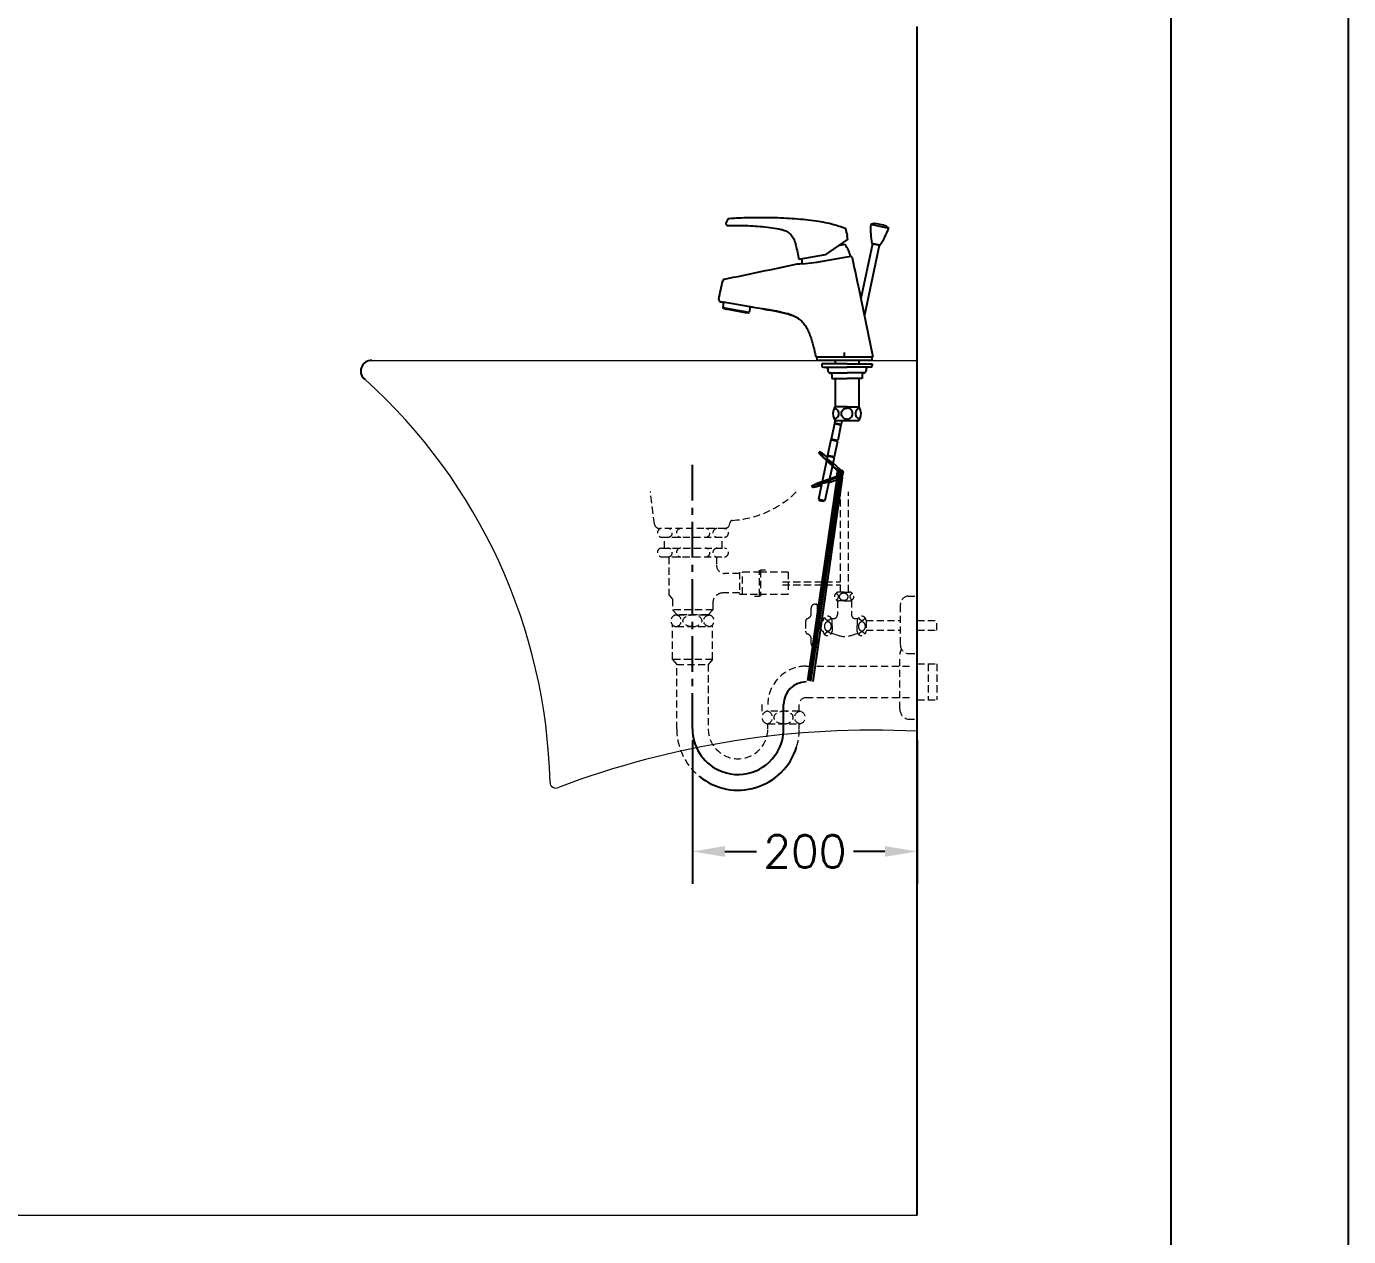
# Model space of a CAD drawing. Extents: x -3185349 to -3182923, y -1645839 to -1642408.
# Drawn here: x -3184099 to -3182923, y -1645016 to -1643940 of the extents above; entities that cross this region are included whole.
import ezdxf

# ---------------------------------------------------------------- set-up
doc = ezdxf.new("R2010")
doc.units = 0
doc.header["$MEASUREMENT"] = 0
doc.linetypes.add('CENTER', pattern=[50.800000000000004, 31.75, -6.35, 6.35, -6.35])
doc.linetypes.add('HIDDEN', pattern=[9.524999999999999, 6.35, -3.175])
doc.layers.get('0').update_dxf_attribs({"linetype": 'CONTINUOUS'})
doc.layers.get('Defpoints').update_dxf_attribs({"linetype": 'CONTINUOUS'})
for name, color, linetype in [('7', 7, 'CONTINUOUS'), ('CENTER', 1, 'CONTINUOUS'), ('Dim', 4, 'CONTINUOUS'), ('YA', 7, 'CONTINUOUS')]:
    doc.layers.add(name, color=color, linetype=linetype)
doc.layers.add('drawing', color=7, linetype='CONTINUOUS', lineweight=15)
doc.layers.add('HID', color=252, linetype='HIDDEN', lineweight=15)
doc.styles.get("Standard").update_dxf_attribs({"font": 'txt.shx', "bigfont": 'ghs.shx'})
doc.dimstyles.new('Standard$0', dxfattribs={"dimtxt": 0.18, "dimasz": 0.18, "dimexe": 0.18, "dimexo": 0.0625, "dimgap": 0.09, "dimtad": 0, "dimtih": 1, "dimtoh": 1, "dimdec": 4, "dimzin": 0, "dimdsep": 46, "dimtxsty": 'Standard', "dimcen": 0.09, "dimadec": 0, "dimazin": 0, "dimtfac": 1, "dimtdec": 4, "dimtofl": 0, "dimtmove": 0, "dimatfit": 3, "dimfxl": 0, "dimtolj": 1, "dimtzin": 0, "dimarcsym": 0})

# ---------------------------------------------------------------- blocks, each defined once
blk = doc.blocks.new('A$C60B437B5')
at = {"layer": '7'}
for p, q in [((138.1947446917147, 407.3474321895485), (135.1929712534511, 406.4519679381299)), ((151.3324066655587, 403.0214250396391), (135.1929712535348, 406.4519679380526)), ((138.1947446917147, 407.3474321895485), (138.2250637797388, 407.3409876684029)), ((148.9240492118261, 405.0668481116252), (148.9543682998519, 405.0604035904864)), ((148.9543682998519, 405.0604035904864), (151.3324066655587, 403.0214250396391)), ((114.819183740794, 393.5916876055437), (94.75419410727045, 379.5420306099975)), ((112.1234684023038, 388.5957193137704), (106.1900394053082, 387.5494956935124)), ((113.97189946461, 398.7712857172476), (114.3192014029482, 396.8016385484286)), ((136.8977032588755, 389.2209961491806), (126.5503814686253, 340.5406745023599)), ((143.4461286588266, 388.1419005304354), (136.3453968548693, 389.6512076681181)), ((136.7325311308814, 389.2561045689165), (137.8758508596256, 389.0130844584285)), ((141.7884412625135, 388.1814376952223), (137.8758508596256, 389.0130844584285)), ((94.75419410727045, 379.5420306099975), (71.25922035301483, 375.3992328261181)), ((112.3815316150358, 377.4715300901964), (117.7198776157838, 378.4128245224922)), ((142.7665888632218, 387.9735260042701), (129.5610085194567, 325.8461551059002)), ((141.7884412625135, 388.1814376952223), (142.9317609912578, 387.9384175847365)), ((4.372391971830439, 337.3419255420179), (3.505376381304814, 332.4248357862659)), ((4.389928312204574, 331.6826085873679), (3.505376381304814, 332.4248357862659)), ((27.14076245360229, 328.257279522267), (3.505376381304814, 332.4248357862659)), ((28.01037604009434, 333.1891032452261), (4.372391971830439, 337.3419255420179)), ((4.389928312204574, 331.6826085873679), (6.113954727003147, 331.3786162149693)), ((24.33228531069108, 328.1662329895805), (6.113341880001826, 331.3787242764299)), ((23.9036325740035, 328.0387307100675), (6.472535345703363, 331.1123034547693)), ((28.01037604009434, 333.1891032452261), (27.14076245360229, 328.257279522267)), ((28.50277991658731, 333.1022791563912), (28.01037604009434, 333.1891032452261)), ((126.5503814686253, 340.5406745023599), (137.1605137547849, 288.7538566581923)), ((24.3317321101058, 328.1663305337695), (26.05569887850652, 327.8623486786653)), ((26.05569887850652, 327.8623486786653), (27.14076245360229, 328.257279522267)), ((86.3866829595845, 288.7538566581923), (86.28534305028734, 289.222814193892)), ((86.38655913418552, 288.7538566581923), (115.5427535278268, 288.7538566581923)), ((87.38668295958814, 288.7538566581923), (87.38668295958814, 285.7538566581927)), ((87.38668295958814, 285.7538566581927), (114.9050838428157, 285.7538566581927)), ((91.66051377238728, 282.4680788963899), (91.66051377238728, 280.9680788963913)), ((114.1605137723873, 282.4680788963899), (91.66051377238728, 282.4680788963899)), ((103.6605137723855, 285.7538566581927), (103.6605137723855, 282.4680788963899)), ((114.1605137723873, 282.4680788963899), (136.6605137723873, 282.4680788963899)), ((114.9050838428157, 285.7538566581927), (136.1605137547867, 285.7538566581927)), ((115.5427535278268, 288.7538566581923), (137.1605137547849, 288.7538566581923)), ((124.6605137723855, 285.7538566581927), (124.6605137723855, 282.4680788963899)), ((136.1605137547867, 288.7538566581923), (136.1605137547867, 285.7538566581927)), ((136.6605137723873, 282.4680788963899), (136.6605137723873, 280.9680788963913)), ((93.1605137723891, 279.4680788963904), (95.6605137723891, 279.4680788963904)), ((95.6605137723891, 279.4680788963904), (114.1605137723873, 279.4680788963904)), ((97.16051377238546, 277.9680788963917), (97.16051377238546, 276.4680788963908)), ((99.16051377238728, 274.4680788963904), (114.1605137723873, 274.4680788963904)), ((100.6605137723891, 272.9680788963917), (100.6605137723891, 269.4680788963904)), ((132.6605137723855, 279.4680788963904), (114.1605137723873, 279.4680788963904)), ((129.1605137723873, 274.4680788963904), (114.1605137723873, 274.4680788963904)), ((127.6605137723855, 272.9680788963917), (127.6605137723855, 269.4680788963904)), ((131.1605137723855, 277.9680788963917), (131.1605137723855, 276.4680788963908)), ((135.1605137723855, 279.4680788963904), (132.6605137723855, 279.4680788963904)), ((100.6605137723891, 269.4680788963904), (114.1605137723873, 269.4680788963904)), ((103.6605137723855, 269.4680788963904), (103.6605137723855, 244.2538566581918)), ((127.6605137723855, 269.4680788963904), (114.1605137723873, 269.4680788963904)), ((124.6605137723855, 269.4680788963904), (124.6605137723855, 244.2538566581918)), ((114.1605137723873, 244.2538566581918), (103.6605137723855, 244.2538566581918)), ((114.1605137723873, 244.2538566581918), (124.6605137723855, 244.2538566581918)), ((102.883350641092, 229.1960486691817), (99.97258696964127, 215.501982258874)), ((108.7522362454438, 227.9485785242734), (102.883350641092, 229.1960486691817)), ((103.5617802414599, 232.387808994303), (103.0288888246487, 229.880751989703)), ((108.897774428995, 228.6332818447925), (103.0288888246487, 229.880751989703)), ((103.3724244414243, 229.0920928237726), (103.5179626249756, 229.7767961442939)), ((103.6605137723855, 232.2538566581914), (124.6605137723855, 232.2538566581914)), ((108.7522362454438, 227.9485785242734), (105.8414725739894, 214.2545121139635)), ((108.2631624451114, 228.0525343696825), (108.4087006286627, 228.7372376902015)), ((109.667351362601, 232.2538566581914), (108.897774428995, 228.6332818447925)), ((99.82704878598815, 214.8172789383505), (96.916285114532, 201.1232125281406)), ((105.6959343904382, 213.5698087934445), (99.82704878598815, 214.8172789383505)), ((105.8414725739894, 214.2545121139635), (99.97258696964127, 215.501982258874)), ((100.3161225864169, 214.7133230929437), (100.4616607699718, 215.3980264134627)), ((105.6959343904382, 213.5698087934445), (102.785170718982, 199.8757423832346)), ((105.2068605901077, 213.6737646388535), (105.3523987736589, 214.3584679593725)), ((96.77074693099894, 200.4385092076182), (88.66219098910369, 162.2907527789605)), ((89.58247811792535, 204.0706705312271), (89.25948871053333, 203.6966375859008)), ((92.33932434255803, 200.5284931121371), (92.01633493517147, 200.1544601668086)), ((92.01633493517147, 200.1544601668086), (105.6578016909152, 187.3364290933584)), ((105.2582457960416, 188.3893925600607), (92.33932434255803, 200.5284931121371)), ((102.6396325354181, 199.191039062719), (96.77074693099894, 200.4385092076182)), ((102.785170718982, 199.8757423832346), (96.916285114532, 201.1232125281406)), ((97.25982073141131, 200.3345533622148), (97.40535891496256, 201.0192566827338)), ((102.1505587350002, 199.2949949081224), (102.2960969186497, 199.9796982286437)), ((102.6396325354181, 199.191039062719), (94.53107659352281, 161.0432826340591)), ((96.50866731005954, 199.2055215309204), (95.90797697549351, 199.7699525787464)), ((108.209963588708, 188.2105470179356), (101.6215374035237, 194.4012780499718)), ((105.5810911453373, 188.7693311056039), (105.193503856488, 188.3204915711547)), ((105.193503856488, 188.3204915711547), (105.8023584666698, 187.7483890654564)), ((105.5810911453373, 188.7693311056039), (109.5066090414985, 187.9349365188039)), ((106.1899457556101, 188.1972285998625), (105.5810911453373, 188.7693311056039)), ((105.4316735581251, 182.5679154462607), (79.10722356688711, 0.9046298137564008)), ((105.9907799687207, 182.4490737100125), (79.66924053427829, 0.7918495102351244)), ((80.91063734702584, 0.5427376195686975), (108.0567375117171, 186.0993032576714)), ((81.95266783860279, 0.333632695807637), (108.8400104392549, 184.6859056204441)), ((109.7818690297499, 181.1278663073283), (83.58542889809723, 0.005985491981618907)), ((109.9162978648346, 181.6146791233489), (83.61526353024783, -1.442693019271246e-06)), ((104.4982053661461, 181.8809573091532), (86.8225424461998, 175.7195876409485)), ((86.96547504759292, 175.2465199154351), (104.6411379675392, 181.4078895836399)), ((97.93736151212943, 177.0685932228268), (104.7689263792345, 179.449935113618)), ((105.1615883491577, 181.2972644399331), (104.6411379675392, 181.4078895836399)), ((105.4572119878067, 186.4936928245418), (104.6577292750244, 182.7324223820181)), ((104.6578576133434, 182.7323951028932), (106.2881676881007, 182.3858619989248)), ((106.0015599121398, 186.3779881013413), (105.2020771993994, 182.6167176589108)), ((106.2559836433393, 186.3239086678861), (105.4573403261275, 186.4936655454123)), ((106.2303424030797, 188.1581773347573), (106.0704478175667, 187.4059324536636)), ((106.1899457556101, 188.1972285998625), (110.115463651684, 187.3628340131056)), ((106.2881676881007, 182.3858619989248), (107.1198144513692, 186.2984524018559)), ((110.4769633135693, 185.584868382686), (107.0827740138484, 186.3063255899367)), ((110.115463651684, 187.3628340131056), (109.5066090414985, 187.9349365188039)), ((110.4505569087287, 185.5904812373699), (109.7901246223882, 182.4833916179425)), ((109.7980008720479, 182.2927630973134), (110.4968604918176, 185.5806391069557)), ((109.8243792680951, 181.634217024204), (109.9162978648346, 181.6146791233489)), ((82.86330474770512, 173.6049579284729), (83.00623734909823, 173.1318902029595)), ((86.8225424461998, 175.7195876409485), (86.96547504759292, 175.2465199154351)), ((90.53412768048292, 174.4879793819512), (91.31246039674988, 174.7592900315856)), ((88.66219098910369, 162.2907527789605), (94.53107659352281, 161.0432826340591)), ((88.66219098907823, 162.2907527789673), (89.43242689901672, 161.1046934873909)), ((89.43242689901672, 161.1046934873909), (93.34501730194643, 160.2730467241188)), ((94.53107659352281, 161.0432826340591), (93.34501730194643, 160.2730467241188))]:
    blk.add_line(p, q, dxfattribs=at)
for points in [[(102.918728803641, 243.1099039767644, -0.03864455339904184), (103.6216869114214, 242.874829613301, -0.09923266320467948), (105.2158335012227, 241.7893905641238, -0.09772396573472668), (106.2762933666563, 240.1720689595998, -0.09668326976021187), (106.6507113716507, 238.2538566581904, -0.09668326976021818), (106.2762933666563, 236.3356443567834, -0.097723965734745), (105.2158335012227, 234.7183227522594, -0.09923266320468782), (103.6216869114214, 233.6328837030821, -0.0386445533990412), (102.918728803641, 233.3978093396188, -0.1003264732363514)], [(114.1605137723873, 233.2538566581904, -0.1003264732363513), (112.2905587470468, 233.6328837030821, -0.09923266320468234), (110.696412157251, 234.7183227522594, -0.09772396573472465), (109.6359522918174, 236.3356443567834, -0.09668326976020096), (109.261534286823, 238.2538566581904, -0.0966832697601965), (109.6359522918174, 240.1720689595998, -0.09772396573472242), (110.696412157251, 241.7893905641238, -0.09923266320467948), (112.2905587470468, 242.874829613301, -0.1003264732363477), (114.1605137723873, 243.2538566581904)], [(114.1605137723873, 233.2538566581904, 0.1003264732363513), (116.0304687977277, 233.6328837030821, 0.09923266320468234), (117.6246153875236, 234.7183227522594, 0.09772396573472465), (118.685075252959, 236.3356443567834, 0.09668326976020096), (119.0594932579534, 238.2538566581904, 0.0966832697601965), (118.685075252959, 240.1720689595998, 0.09772396573472242), (117.6246153875236, 241.7893905641238, 0.09923266320467948), (116.0304687977277, 242.874829613301, 0.1003264732363477), (114.1605137723873, 243.2538566581904)], [(125.4022987411299, 243.1099039767644, 0.03864455339904184), (124.6993406333495, 242.874829613301, 0.09923266320467948), (123.1051940435536, 241.7893905641238, 0.09772396573472668), (122.0447341781182, 240.1720689595998, 0.09668326976021187), (121.6703161731239, 238.2538566581904, 0.09668326976021818), (122.0447341781182, 236.3356443567834, 0.097723965734745), (123.1051940435536, 234.7183227522594, 0.09923266320468782), (124.6993406333495, 233.6328837030821, 0.0386445533990412), (125.4022987411299, 233.3978093396188, 0.1003264732363514)]]:
    blk.add_lwpolyline(points, format="xyb", dxfattribs=at)
for centre, radius, start, end in [((7.783309512677079, 407.1997434117968), 1.5000011714, 154.2971509197985, 270.8051919597678), ((9.322986682342162, 410.1921633522345), 1.5000013857, 93.69655329946563, 151.314076917032), ((111.7883170713612, 401.581977711666), 1.5, 12.94405111780823, 66.1921782444072), ((205.0980138486848, 402.8071058322773), 70, 177.0152900349719, 190.832671107118), ((133.241345462091, 357.5899821335581), 50, 71.72041935884832, 84.27958064115496), ((85.9884735591113, 428.1246201783317), 70, 325.1673288927936, 338.9847099651641), ((112.2102924911378, 388.1033154372624), 0.5, 34.09768124973049, 99.99999999952846), ((83.6414282008227, 368.7624262859929), 35, 15.88088929895332, 34.0976812497359), ((136.836486976259, 389.7451783692752), 0.5, 190.832671105415, 257.9999999998259), ((116.6527729559875, 376.7212904709929), 2, 12.54192289473285, 57.75421194463953), ((143.0357168366318, 388.4274913850998), 0.5, 258.0000000001439, 325.1673288945866), ((108.8836200421993, 373.2133057598382), 35, 175.6304533653748, 182.558546068908), ((5.478757616385337, 355.8869478871923), 1.9999998436, 103.7821654368735, 164.2289609664412), ((1.95368023348783, 339.7776035468512), 2, 167.6446493488498, 258.9831117537149), ((6.559359434506405, 331.6047073312682), 0.5, 206.8698976459218, 259.9999999999414), ((23.99045666280654, 328.5311345865687), 0.5, 259.9999999999414, 313.1301023512569), ((93.1605137723891, 280.9680788963913), 1.5, 180, 270), ((95.6605137723891, 277.9680788963917), 1.5, 0, 90), ((99.16051377238728, 276.4680788963908), 2, 180, 270), ((99.16051377238728, 272.9680788963917), 1.5, 0, 90), ((129.1605137723873, 272.9680788963917), 1.5, 90, 180), ((129.1605137723873, 276.4680788963908), 2, 270, 0), ((132.6605137723855, 277.9680788963917), 1.5, 90, 180), ((135.1605137723855, 280.9680788963913), 1.5, 270, 0), ((111.6605137723873, 238.2538566581927), 10, 143.1301023541039, 216.8698976458961), ((111.6605137723873, 238.2538566581927), 10, 143.1301023541039, 216.8698976458649), ((116.6605137723873, 238.2538566581927), 10, 323.1301023541039, 36.86989764589613)]:
    blk.add_arc(centre, radius, start, end, dxfattribs=at)
for points in [[(112.3938223694222, 402.9543345655195), (102.3082413699467, 406.358473251343), (86.75144945363172, 409.411562563336), (67.95018365683973, 411.4570627102346), (47.41612496894049, 412.4669877350918), (26.82882414620508, 412.4659050098142), (9.226265887327827, 411.689234229156)], [(8.007139251612898, 410.912148643469), (6.431765204635667, 407.8502805358351)], [(7.804392192956584, 405.6996425118284), (12.90779708130685, 405.7374916708584), (30.26465051197192, 405.2662025637089), (47.54671379634783, 403.5373345344572), (55.47725345847539, 402.1898223890701)], [(55.47746793495389, 402.1906800329537), (57.59692421968066, 401.6245407115427), (59.6207664807298, 400.772920885526), (61.50910798498444, 399.6521241392559), (63.22613828371686, 398.2833768420248), (64.73955676811056, 396.692459695668), (66.02094414505882, 394.909234504418), (67.04610994374889, 392.9673254633865), (67.79525663941968, 390.9049701202473)], [(113.9718994646137, 398.7712857172544), (113.6128085806304, 400.3386390856183), (113.250200983739, 401.9179769393616)], [(67.7954250595576, 390.9055000413871), (68.56499570295455, 388.0886940634689), (70.02933753202342, 381.8456586075688), (71.23626265807616, 375.5327482990713), (71.25922035301483, 375.3992328261181)], [(114.7635451107471, 393.8337084971743), (114.6042907878036, 394.5938261892313), (114.483200428449, 395.3068530091484), (114.4007363000492, 395.9226860943652), (114.3512358933749, 396.3981274729024), (114.3264574401383, 396.6987293966251), (114.3192014029501, 396.8016385484377)], [(69.89166712288534, 371.3869761304902), (70.15278022518942, 371.4015012136922), (70.94074935388744, 371.4474345008914), (72.26510008798869, 371.5316837917901), (112.3815316150376, 377.4715300901964)], [(5.002293061088494, 357.8293739692906), (69.89166712288534, 371.3869761304902)], [(3.869524009305678, 337.3694048500663), (4.068034486208489, 337.3592240530677), (4.372416857806456, 337.3419240857668)], [(38.85382974818822, 331.4800308360911), (30.14448758388608, 332.8461988142924), (28.50277991658913, 333.1022791563912)], [(38.85383031628589, 331.4800364729915), (44.95308083488635, 330.4771282930908), (50.95194584918499, 329.3963657475927), (56.01097019678673, 328.3484292382916)], [(56.01096513898665, 328.3484169359911), (52.30482106599084, 329.1317551697914), (48.21315560258881, 329.9058630260918), (43.72903524968933, 330.6840870901913), (38.85382974818822, 331.4800308360911)], [(56.01095578848799, 328.3483798878904), (61.13375496618755, 327.0446126409904), (65.94072773088737, 325.4118215906913), (70.04811308838725, 323.4105981529926), (72.45900915978564, 321.7159145354906)], [(72.45961154818542, 321.7166471996909), (70.99550223309052, 322.80778103749), (68.60870030898695, 324.2074738597914), (66.08164260448757, 325.3550301574926), (63.52614255298431, 326.2973006865916), (61.0040913551893, 327.0821431338907), (58.51755864418919, 327.7521442191908), (56.01096513898665, 328.3484169359911)], [(72.45900915978564, 321.7159145354906), (73.11176601928491, 321.1579398518909)], [(73.11221262438448, 321.1576755594926), (72.45961154818542, 321.7166471996909)], [(73.11221262448453, 321.1576755595904), (76.0799555502872, 317.9058086479897), (78.46591213618922, 314.1652767443923), (80.37915133828574, 310.1509982331906), (81.9372588470851, 306.0146490295908), (83.24052608139027, 301.8363707093924), (84.36159805178431, 297.6504951671898), (85.35619746058728, 293.4573581476905), (86.28519003398651, 289.2227811574928)], [(92.01633493517147, 200.1544601668086), (91.34639411238823, 200.8016541938052), (90.74338563658966, 201.4208597760505), (90.22376084691314, 201.9951853115565), (89.80169736678545, 202.5089623768388), (89.48871168261576, 202.9481737421399), (89.29334468495654, 203.3008360085562), (89.22092837234231, 203.5573268031446), (89.26043612426838, 203.6959895017815)], [(89.58342553166403, 204.0700224471123), (89.54391777972887, 203.9313597484754), (89.61633409234491, 203.6748689538847), (89.81170109000414, 203.3222066874685), (90.12468677422476, 202.882995322256), (90.54675025435245, 202.369218256976), (91.0663750439835, 201.794892721379), (91.6693835197766, 201.175687139136), (92.33932434255803, 200.5284931121371)], [(95.90797697549533, 199.7699525787464), (95.18936855357424, 200.4274912232693), (94.44168199946034, 201.0774490803253), (93.68531129490475, 201.7020965135855), (92.94088891661886, 202.284393077877), (92.22872242269659, 202.8084529435221), (91.5682402411876, 203.2599784942424), (90.977461347602, 203.6266506567238), (90.4725033874729, 203.8984652341189), (90.06714268981523, 204.068006048082), (89.77243819342402, 204.1306474224659), (89.59642956823882, 204.0846804728578), (89.58342553166403, 204.0700224471123)], [(97.56783507350701, 196.7351608289976), (97.54390930580485, 196.6789086136184), (97.58592638813752, 196.523542267186), (97.62179733284938, 196.4569757737665)], [(97.73080600699359, 196.7598051116186), (97.59282916630582, 196.7586848133458), (97.56783507350701, 196.7351608289976)], [(97.62179733284938, 196.4569757737665), (97.71726572048647, 196.2985564156741), (97.93288000605571, 196.0125971390351), (98.22448330857878, 195.676653692057), (98.5808694768184, 195.3036361928337), (98.98834279014591, 194.907879494828), (99.4312442775772, 194.5045923058972), (99.89255348337065, 194.1092727265884), (100.3545425535249, 193.7371126665987), (100.7994575072025, 193.4024140284571), (101.2102005120323, 193.1180390929369), (101.5709869448074, 192.894916229465), (101.8679519853158, 192.7416199244537), (102.0896834334599, 192.6640412690442)], [(101.5038557587941, 193.8468609738941), (101.239619963726, 194.1202101877882), (100.8321466504367, 194.5159668858826), (100.3892451628708, 194.9192540747679), (99.92793595707735, 195.3145736540789), (99.4659468869213, 195.6867337140663), (99.02103193329094, 196.0214323522966), (98.61028892842114, 196.3058072877259), (98.24950249564608, 196.5289301512), (97.95253745513037, 196.6822264562113), (97.73080600699359, 196.7598051116186)], [(101.7460757317895, 192.8015247293949), (101.5646200270949, 193.037216296256), (101.378030302576, 193.2561138222552)], [(102.2526543669392, 192.6886855516675), (102.2765801347323, 192.7449377670011), (102.2345630523087, 192.9003041134767), (102.1032237199615, 193.1252899649887), (101.8876094344887, 193.4112492415845), (101.5960061319129, 193.7471926886944), (101.5038557587941, 193.8468609738941)], [(102.0896834334599, 192.6640412690442), (102.2276602741931, 192.6651615674102), (102.2526543669392, 192.6886855516675)], [(93.28484451506483, 176.5852744890974), (93.28586707589238, 176.6463949313895), (93.38744477679029, 176.7712392643391), (93.59893921725416, 176.9233535478695), (93.91222278462192, 177.0968921153978), (94.31525616705585, 177.2851859770974), (94.7925510176101, 177.4809991054001), (95.32576516292647, 177.6768065116214), (95.89440748239394, 177.8650834270086), (96.47662537060569, 178.0385944751804), (97.05004452057437, 178.1906717239115), (97.59262875601235, 178.3154709298508), (98.08352686899707, 178.4081961294639), (98.50387392033736, 178.465283945374), (98.83751620872499, 178.4845405247772), (99.0716320478532, 178.4652258481281)], [(93.42370213830691, 176.4964745661671), (93.29810968860329, 176.5536182466569), (93.28484451506483, 176.5852744890974)], [(98.05535572054578, 177.6229438613238), (97.70278316854274, 177.480701308895), (97.16956902322636, 177.2848939026783), (96.60092670375161, 177.0966169872911), (96.01870881554714, 176.9231059391193), (95.44528966548751, 176.7710286904291), (94.90270543005136, 176.6462294844898), (94.41180731706663, 176.5535042848744), (93.99146026572635, 176.4964164689711), (93.65781797742784, 176.4771598895202), (93.42370213830691, 176.4964745661671)], [(99.21048967099705, 178.3764259252455), (99.20946711030592, 178.3153054829988), (99.10788940936982, 178.1904611499606), (98.89639496880773, 178.0383468664734), (98.58311140153091, 177.8648082988996), (98.18007801909698, 177.6765144371977), (98.05535572054578, 177.6229438613238)], [(98.70181123160546, 178.4793863005432), (98.44017880003958, 178.3378760244561), (98.18068695987859, 178.2137960620814)], [(99.0716320478532, 178.4652258481281), (99.19722449755682, 178.4080821676428), (99.21048967099705, 178.3764259252455)], [(104.4982053661461, 181.8809573091532), (104.680374941383, 181.9670547241383), (104.8441523453039, 182.0920442405798), (104.9788391658149, 182.2479879697487), (105.0810361858767, 182.4310044581118), (105.1063664187222, 182.4953643873089)], [(105.2800350031357, 181.8516070500248), (105.1603215486466, 181.7247681773863), (104.9147285307208, 181.5372403158192), (104.6411379675392, 181.4078895836399)], [(105.1063664187222, 182.4953643873089), (105.1441841809265, 182.6290231998103)], [(105.9558788504364, 186.4589028206858), (105.9665191070253, 186.5968121334201), (105.9476325348824, 186.805459302547), (105.8880529729413, 187.002715233454), (105.7892391365131, 187.1836277887398), (105.6578016909152, 187.3364290933584)], [(105.8023584666716, 187.7483890654564), (105.9027657341267, 187.6438952509232), (105.9923591384013, 187.5294344949764), (106.0704478175667, 187.4059324536636)], [(105.9436668937105, 186.3902936423317), (105.9558788504364, 186.4589028206858)], [(106.0704478175667, 187.4059324536636), (106.1820153054123, 187.1681799212927), (106.2592454587066, 186.896721176128), (106.2863785975878, 186.610295754346), (106.2559836433411, 186.3239086678861)], [(106.2303424030797, 188.1581773347573), (106.2102924131814, 188.1778364051927), (106.1899457556137, 188.1972285998602)], [(107.082774013852, 186.3063255899367), (107.0613325000522, 186.5116815202002), (107.0218045939982, 186.7239555381382), (106.9644527692999, 186.9373030565741), (106.8894591164117, 187.1496896603837), (106.7957138103429, 187.3619861942955), (106.6818347818225, 187.5736996096309), (106.5481021211144, 187.780702539507), (106.3957045389907, 187.9783382453472), (106.2303424030797, 188.1581773347573)], [(108.4149529182305, 186.0231622224358), (108.4999500175418, 185.8860948941553), (108.566194958139, 185.7513332392743), (108.6165097670819, 185.6192956742864), (108.6539918953913, 185.4878661300465), (108.6883314978695, 185.3555981571928), (108.73185718071, 185.2251385450215), (108.7789084135984, 185.0954843384777), (108.8128778341179, 184.963155688419), (108.8307555459342, 184.8276404372511), (108.8400104392549, 184.6859056204441)], [(108.8400104392549, 184.6859056204441), (108.8521142738591, 184.4880045209804), (108.8713353308431, 184.2926994169732), (108.8985964265266, 184.0987913807605), (108.9353855509307, 183.8999105448322), (108.9774700135804, 183.685970420792), (109.0108205640099, 183.4450953923799), (109.0279713310629, 183.1697724493295), (109.0488963672124, 182.8638135132194), (109.0968415973221, 182.5341479465299), (109.182060152034, 182.1986827404628), (109.2786880235781, 181.8776077242767), (109.367876999142, 181.5864576536062), (109.4492109904531, 181.339812336186), (109.5245024261221, 181.1443575490528), (109.5995586095341, 181.0136967256078), (109.6700792077554, 180.9572038798608), (109.7287040040483, 180.9810070344422), (109.7719501939173, 181.0848856567343), (109.7792412540566, 181.1226156331866)], [(109.7141482411826, 184.5001018948089), (109.7096940262254, 184.6455548902502), (109.6981413236335, 184.7826336764176), (109.6745673421919, 184.9126039991659), (109.6439862859479, 185.0376740374684), (109.6195921428643, 185.1634731178472), (109.6040164991991, 185.2915821706954), (109.588350409269, 185.4174606876625), (109.5678611570311, 185.5418793171173), (109.5436223880552, 185.666163989021), (109.5189397453869, 185.7885025784065)], [(109.7792412540566, 181.1226156331866), (109.8024801009906, 181.2572193638396), (109.820320245919, 181.4803853446749), (109.8243787691736, 181.7463309544489), (109.812632744115, 182.0482755502023), (109.7937052837551, 182.372620647174), (109.788080327362, 182.6983736793493), (109.7947991061319, 183.0032132451827), (109.7997411031247, 183.2769765755272), (109.7882855110965, 183.5146866977668), (109.7661590334901, 183.7243840898889), (109.7450995365853, 183.9193446060715), (109.7296253063359, 184.1101011163817), (109.7193848128882, 184.3034094891657), (109.7141482411826, 184.5001018948089)], [(110.1558602992391, 187.3237827479572), (110.1358103093407, 187.3434418183972), (110.115463651684, 187.3628340131056)], [(110.1558602992391, 187.3237827479572), (110.3078441494217, 187.1480045817036), (110.4290140822395, 186.9540306344782), (110.5177044445645, 186.7455923557502), (110.5737574748673, 186.5251745794096), (110.5972223860972, 186.2934103277364), (110.5876029570136, 186.0543534629021), (110.5567297457419, 185.86230158997)], [(110.5567297457419, 185.86230158997), (110.546243627623, 185.8157927154996), (110.4769633135693, 185.584868382686)], [(82.86443385279381, 173.6051646348976), (82.88474092601064, 173.747908563784), (83.05522072417443, 173.9527701961372), (83.3771380239341, 174.1954802909952), (83.84170803026063, 174.4694170921723), (84.43625416422219, 174.7671071133066), (85.14455427082066, 175.080429154945), (85.94728352472885, 175.4008359586958), (86.8225424461998, 175.7195876409485)], [(86.96547504759292, 175.2465199154351), (86.09021612612196, 174.9277682331824), (85.287486872312, 174.6073614293862), (84.57918676571353, 174.29403938775), (83.98464063175197, 173.9963493666157), (83.52007062532721, 173.7224125654795), (83.19815332557482, 173.4797024706215), (83.02767352740557, 173.2748408382706), (83.0073664541942, 173.1320969093842)], [(83.0073664541942, 173.1320969093842), (83.01328427653243, 173.1134169183081), (83.1553797136985, 172.9998348629276), (83.45008421018247, 172.9371934884982), (83.88935809576833, 172.9272016795692), (84.46121709523322, 172.9701317464303), (85.15005947450845, 173.0648120109383), (85.93709195797601, 173.2086588214445), (86.80084277414608, 173.3977471222345), (87.71774780617488, 173.6269176444005), (88.66279382778885, 173.8899177883325), (89.61020115996871, 174.1795723171815), (90.53412768048474, 174.4879793819512)]]:
    blk.add_spline(points, degree=3, dxfattribs=at)
for points in [[(114.819183740794, 393.591687605546), (114.8006383656775, 393.672361427811), (114.7820917382087, 393.753034962496), (114.7635451107471, 393.8337084971743)], [(118.6050480233844, 377.1555983488922), (121.2534925051314, 364.9506237333815), (123.9019369868784, 352.7456491178707), (126.5503814686253, 340.5406745023599)], [(1.592863554833457e-06, 340.2055518722107), (1.184682103439627, 345.6138801032369), (2.369362614010242, 351.022208334263), (3.554043124588134, 356.4305365652915)]]:
    blk.add_open_spline(points, degree=3, dxfattribs=at)
blk.add_open_spline([(1.571483579293272, 337.8144617492392), (1.926364891625781, 337.7453712483014), (2.692249170331706, 337.5963520809676), (3.458390636897093, 337.4486604132624), (3.869524009305678, 337.3694048500663)], degree=3, knots=[0.1733173775257519, 0.1733173775257519, 0.1733173775257519, 0.1733173775257519, 1.257949877608374, 2.514058188746958, 2.514058188746958, 2.514058188746958, 2.514058188746958], dxfattribs=at)
blk = doc.blocks.new('*D49')
at = {"layer": 'Defpoints', "color": 0}
for p in [(-3183506.722744932, -1644564.717414459, 1.188718278275997e-07), (-3183306.742744932, -1644564.717414459, -9.25612817216096e-06), (-3183306.742744932, -1644673.7614068)]:
    blk.add_point(p, dxfattribs=at)
at = {"layer": 'Dim', "color": 0, "linetype": 'ByBlock', "lineweight": -2}
for p, q in [((-3183506.722744932, -1644574.717414459), (-3183506.722744932, -1644702.5614068)), ((-3183306.742744932, -1644574.717414459), (-3183306.742744932, -1644702.5614068)), ((-3183477.922744933, -1644673.7614068), (-3183449.932744932, -1644673.7614068)), ((-3183335.542744932, -1644673.7614068), (-3183363.532744932, -1644673.7614068))]:
    blk.add_line(p, q, dxfattribs=at)
at = {"layer": 'Dim', "color": 0}
for points in [[(-3183477.922744933, -1644668.961406799), (-3183477.922744933, -1644678.5614068), (-3183506.722744932, -1644673.7614068)], [(-3183335.542744932, -1644668.961406799), (-3183335.542744932, -1644678.5614068), (-3183306.742744932, -1644673.7614068)]]:
    blk.add_solid(points, dxfattribs=at)
at = {"layer": 'Dim', "color": 0, "insert": (-3183406.732744932, -1644673.7614068), "char_height": 28.8, "attachment_point": 5}
blk.add_mtext('\\A1;200', dxfattribs=at)

msp = doc.modelspace()

# ---------------------------------------------------------------- linework, layer by layer
at = {"color": 252}
msp.add_arc((-3183466.204489735, -1644564.717414459, 1.188718278275997e-07), 54.51825519699037, 231.1054252213924, 342.8025226758365, dxfattribs=at)
at = {"layer": 'CENTER', "color": 0, "linetype": 'CENTER'}
msp.add_line((-3183506.722744932, -1644564.717414459, 1.188718278275997e-07), (-3183506.722744932, -1644328.800992997, 1.188718278275997e-07), dxfattribs=at)
at = {"layer": 'CENTER', "color": 0}
for p, q in [((-3183425.686234538, -1644548.82370636, 9.118871827788132e-06), (-3183425.686234538, -1644542.88086537, 9.118871827788132e-06)), ((-3183425.686234538, -1644564.717414459, 1.188718278275997e-07), (-3183425.674737402, -1644548.82370636, 9.118871827788132e-06))]:
    msp.add_line(p, q, dxfattribs=at)
for centre, radius, start, end in [((-3183405.686234538, -1644542.88086537, 9.118871827788132e-06), 20, 90, 180), ((-3183466.204489735, -1644564.717414459, 1.188718278275997e-07), 40.51825519699037, 180, 244.1933767004567), ((-3183466.204489735, -1644564.717414459, 1.188718278275997e-07), 40.51825519699037, 329.7145711879393, 0), ((-3183466.204489735, -1644564.717414459, 1.188718278275997e-07), 40.51825519699037, 244.1933767004567, 329.7145711879393)]:
    msp.add_arc(centre, radius, start, end, dxfattribs=at)
at = {"layer": 'Dim', "color": 0}
for p, q in [((-3183306.742744932, -1644997.385115535, -9.25612817216096e-06), (-3183306.742744932, -1643939.702187947, -9.25612817216096e-06)), ((-3183397.007325593, -1644233.686751846, -9.256128155269477e-06), (-3183346.233370972, -1644233.686751846, -9.256128155269477e-06)), ((-3183371.620348283, -1644233.686751846, -9.256128155269477e-06), (-3183371.620348283, -1644229.825750058, -9.256128155269477e-06))]:
    msp.add_line(p, q, dxfattribs=at)
at = {"layer": 'Dim', "color": 7}
msp.add_arc((-3183792.337669583, -1644246.28764297, -1.851225631053896e-05), 9.504894655189092, 88.72123018808007, 233.8067207478029, dxfattribs=at)
at = {"layer": 'drawing', "color": 7}
msp.add_line((-3183792.125549887, -1644236.785115536, -9.25612815526948e-06), (-3183306.742744932, -1644236.785115536, -9.25612815526948e-06), dxfattribs=at)
at = {"layer": 'drawing'}
msp.add_line((-3184896.064297737, -1644997.385115535), (-3183306.742744932, -1644997.385115535, -9.25612817216096e-06), dxfattribs=at)
at = {"layer": 'drawing', "color": 7}
msp.add_arc((-3184131.939288436, -1644624.152460086, 3.31603939968936e-05), 498.5902417536149, 1.382637948529057, 47.94324201656995, dxfattribs=at)
at = {"layer": 'drawing'}
for centre, radius, start, end in [((-3183346.426116175, -1645358.875478158, -4.921438919754516e-05), 793.0666764911679, 87.15670401063876, 110.643172702106), ((-3183628.501263738, -1644612.387799999), 5.000026403083342, 176.9510746773621, 299.761532133589)]:
    msp.add_arc(centre, radius, start, end, dxfattribs=at)
at = {"layer": 'HID'}
for p, q in [((-3183540.577892865, -1644382.664984629, -9.25612817216096e-06), (-3183544.214154209, -1644353.385344454, -9.25612817216096e-06)), ((-3183375.132009921, -1644442.996943594, -4.35352117633068e-06), (-3183375.132009921, -1644353.910364778, -4.35352117633068e-06)), ((-3183367.932009921, -1644442.996943594, -4.35352117633068e-06), (-3183367.932009921, -1644353.910364778, -4.35352117633068e-06)), ((-3183477.452102365, -1644386.422966629, -9.25612817216096e-06), (-3183535.734609865, -1644386.422966629, -9.25612817216096e-06)), ((-3183473.650488865, -1644382.664984629, -9.25612817216096e-06), (-3183473.135015865, -1644380.654884629, -9.25612817216096e-06)), ((-3183534.527583256, -1644394.168793651, -9.25612817216096e-06), (-3183478.185977842, -1644394.169131984, -9.25612817216096e-06)), ((-3183531.761413028, -1644403.902730051, -9.25612817216096e-06), (-3183531.761413028, -1644394.169131984, -9.25612817216096e-06)), ((-3183480.418287641, -1644403.902730051, -9.25612817216096e-06), (-3183480.418287641, -1644394.169131984, -9.25612817216096e-06)), ((-3183534.564106768, -1644411.648557073, -9.25612817216096e-06), (-3183478.222501355, -1644411.648895406, -9.25612817216096e-06)), ((-3183533.993722827, -1644403.902730051, -9.25612817216096e-06), (-3183479.011551576, -1644403.902730051, -9.25612817216096e-06)), ((-3183527.884999962, -1644411.648895406, -9.25612817216096e-06), (-3183527.884999962, -1644445.519142281, -9.25612817216096e-06)), ((-3183485.301712268, -1644411.648895406, -9.25612817216096e-06), (-3183485.301712268, -1644419.161454626, -9.25612817216096e-06)), ((-3183447.123774573, -1644446.560665671, -4.353521187663471e-06), (-3183447.123774573, -1644423.556008647, -4.353521187663471e-06)), ((-3183446.224699215, -1644423.556008647, -9.25612817216096e-06), (-3183446.224699215, -1644446.560665671, -9.25612817216096e-06)), ((-3183441.906722554, -1644423.556008647, -9.25612817216096e-06), (-3183446.224699215, -1644423.556008647, -9.25612817216096e-06)), ((-3183464.857777873, -1644426.361454626, -9.25612817216096e-06), (-3183478.101712268, -1644426.361454626, -9.25612817216096e-06)), ((-3183446.224699215, -1644425.239276235, -9.25612817216096e-06), (-3183464.857777873, -1644425.239276235, -9.25612817216096e-06)), ((-3183464.857777873, -1644425.239276235, -9.25612817216096e-06), (-3183464.857777873, -1644444.877398084, -9.25612817216096e-06)), ((-3183462.208172882, -1644444.877398084, -9.25612817216096e-06), (-3183462.208172882, -1644425.239276235, -9.25612817216096e-06)), ((-3183421.610611434, -1644425.239276235, -4.353521187663471e-06), (-3183447.123774573, -1644425.239276235, -4.353521187663471e-06)), ((-3183426.610611434, -1644433.902498853, -5.470839080944276e-06), (-3183375.132009921, -1644433.902498853, 2.889009707782367e-07)), ((-3183426.610611434, -1644436.403650202, -4.353521187663471e-06), (-3183375.132009921, -1644436.403650202, 2.889009707782367e-07)), ((-3183421.610611434, -1644425.239276235, -4.353521187663471e-06), (-3183421.610611434, -1644444.877398084, -4.353521187663471e-06)), ((-3183527.884999962, -1644445.519142281, -9.25612817216096e-06), (-3183524.536535263, -1644449.238240882, -9.25612817216096e-06)), ((-3183464.857777873, -1644443.755219693, -9.25612817216096e-06), (-3183479.650176967, -1644443.755219693, -9.25612817216096e-06)), ((-3183464.857777873, -1644444.877398084, -9.25612817216096e-06), (-3183446.224699215, -1644444.877398084, -9.25612817216096e-06)), ((-3183451.441751235, -1644446.560665671, -4.353521187663471e-06), (-3183447.123774573, -1644446.560665671, -4.353521187663471e-06)), ((-3183447.123774573, -1644444.877398084, -4.353521187663471e-06), (-3183421.610611434, -1644444.877398084, -4.353521187663471e-06)), ((-3183371.776993103, -1644442.996943594, 1.873270804148769e-06), (-3183376.435096395, -1644442.996943594, 1.873270804148769e-06)), ((-3183371.776993103, -1644442.996943594, 1.873270804148769e-06), (-3183367.118889811, -1644442.996943594, 1.873270804148769e-06)), ((-3183315.119323846, -1644446.474132231, 1.87327079281587e-06), (-3183306.810408134, -1644446.474132231, 1.87327079281587e-06)), ((-3183524.536535263, -1644449.238240882, -9.25612817216096e-06), (-3183524.536535263, -1644458.866284902, -9.25612817216096e-06)), ((-3183488.650176967, -1644458.866284902, -9.25612817216096e-06), (-3183524.536535263, -1644458.866284902, -9.25612817216096e-06)), ((-3183524.536535263, -1644458.866284902, -9.25612817216096e-06), (-3183520.443967297, -1644463.329203223, -9.25612817216096e-06)), ((-3183488.650176967, -1644458.866284902, -9.25612817216096e-06), (-3183492.742744932, -1644463.329203223, -9.25612817216096e-06)), ((-3183488.650176967, -1644452.755219693, -9.25612817216096e-06), (-3183488.650176967, -1644458.866284902, -9.25612817216096e-06)), ((-3183401.152408441, -1644462.57535646, 1.873270804148769e-06), (-3183401.152408441, -1644457.20137416, 1.873270804148769e-06)), ((-3183397.552408441, -1644453.60137416, 1.873270804148769e-06), (-3183396.705537629, -1644453.60137416, 1.873270804148769e-06)), ((-3183395.805537629, -1644454.50137416, 1.873270804148769e-06), (-3183395.805537629, -1644491.52439023, 1.873270804148769e-06)), ((-3183377.846861224, -1644450.624632837, 1.873270804148769e-06), (-3183377.846861224, -1644463.285920263, 1.873270804148769e-06)), ((-3183371.776993103, -1644450.832398841, 1.873270804148769e-06), (-3183376.58798295, -1644450.832398841, 1.873270804148769e-06)), ((-3183371.776993103, -1644450.832398841, 1.873270804148769e-06), (-3183367.118889811, -1644450.832398841, 1.873270804148769e-06)), ((-3183365.217158618, -1644450.339873139, 1.873270804148769e-06), (-3183365.217158618, -1644463.285920263, 1.873270804148769e-06)), ((-3183321.845241887, -1644454.456731981, 1.87327079281587e-06), (-3183321.845241887, -1644489.714585957, 1.87327079281587e-06)), ((-3183524.557067831, -1644502.879468444, -9.25612817216096e-06), (-3183524.557067831, -1644472.075985917, -9.25612817216096e-06)), ((-3183492.710403659, -1644463.329203223, -9.25612817216096e-06), (-3183520.733397932, -1644463.329203223, -9.25612817216096e-06)), ((-3183520.443967297, -1644463.329203223, -9.25612817216096e-06), (-3183492.742744932, -1644463.329203223, -9.25612817216096e-06)), ((-3183488.902802979, -1644502.879468444, -9.25612817216096e-06), (-3183488.902802979, -1644472.068519383, -9.25612817216096e-06)), ((-3183406.055214284, -1644468.998915458, 3.125664418993969e-06), (-3183406.055214284, -1644477.800746884, 3.125664418993969e-06)), ((-3183393.130011389, -1644470.78228294, 1.873270804148769e-06), (-3183395.805537629, -1644470.78228294, 1.873270804148769e-06)), ((-3183383.040457904, -1644466.525920263, 1.873270804148769e-06), (-3183381.086861224, -1644466.525920263, 1.873270804148769e-06)), ((-3183382.582642527, -1644473.021847533, 1.873270804148769e-06), (-3183382.582642527, -1644468.363744241, 1.873270804148769e-06)), ((-3183361.977158619, -1644466.525920263, 1.873270804148769e-06), (-3183359.679223729, -1644466.525920263, 1.873270804148769e-06)), ((-3183360.137039106, -1644468.363744241, 1.873270804148769e-06), (-3183360.137039106, -1644473.021847533, 1.873270804148769e-06)), ((-3183352.301583859, -1644468.363744241, 1.873270804148769e-06), (-3183352.301583859, -1644477.83283738, 1.873270804148769e-06)), ((-3183352.287792031, -1644468.209128144, 1.056716601436602e-05), (-3183321.845241887, -1644468.209128144, 1.873270792818977e-06)), ((-3183306.810408134, -1644468.209128144, 6.753554924795117e-06), (-3183289.438964859, -1644468.209128144, 6.753554924795117e-06)), ((-3183289.438964859, -1644476.969305293, 6.753554924788178e-06), (-3183289.438964859, -1644468.209128144, 6.753554924788178e-06)), ((-3183520.713397932, -1644473.737457282, -9.25612817216096e-06), (-3183492.710403659, -1644473.737457282, -9.25612817216096e-06)), ((-3183393.113453387, -1644475.446191146, 1.873270804148769e-06), (-3183395.805537629, -1644475.446191146, 1.873270804148769e-06)), ((-3183382.954397904, -1644479.49857162, 1.873270804148769e-06), (-3183377.391566593, -1644481.413933524, 1.873270804148769e-06)), ((-3183382.582642527, -1644473.021847533, 1.873270804148769e-06), (-3183382.582642527, -1644477.83283738, 1.873270804148769e-06)), ((-3183365.704532407, -1644481.474699993, 1.873270804148769e-06), (-3183359.765283729, -1644479.49857162, 1.873270804148769e-06)), ((-3183360.137039106, -1644477.83283738, 1.873270804148769e-06), (-3183360.137039106, -1644473.021847533, 1.873270804148769e-06)), ((-3183352.287792031, -1644476.969305293, 1.056716601436602e-05), (-3183321.845241887, -1644476.969305293, 1.873270792818977e-06)), ((-3183306.810408134, -1644476.969305293, 6.753554924795117e-06), (-3183289.438964859, -1644476.969305293, 6.753554924795117e-06)), ((-3183401.152408441, -1644488.82439023, 1.873270804148769e-06), (-3183401.152408441, -1644484.22430588, 1.873270804148769e-06)), ((-3183397.552408441, -1644492.42439023, 1.873270804148769e-06), (-3183396.705537629, -1644492.42439023, 1.873270804148769e-06)), ((-3183524.536535263, -1644502.879468444, -9.25612817216096e-06), (-3183520.696593309, -1644507.396678359, -9.25612817216096e-06)), ((-3183488.902802979, -1644502.879468444, -9.25612817216096e-06), (-3183524.536535263, -1644502.879468444, -9.25612817216096e-06)), ((-3183520.742744932, -1644507.396678359, -9.25612817216096e-06), (-3183492.742744932, -1644507.396678359, -9.25612817216096e-06)), ((-3183520.722744932, -1644564.717414459, 1.188718278275997e-07), (-3183520.722744932, -1644507.396678359, -9.25612817216096e-06)), ((-3183488.902802979, -1644502.879468444, -9.25612817216096e-06), (-3183492.742744932, -1644507.396678359, -9.25612817216096e-06)), ((-3183492.722744932, -1644507.396678359, -9.25612817216096e-06), (-3183492.722744932, -1644564.717414459, 1.188718278275997e-07)), ((-3183322.245132979, -1644547.022032849, 4.646478812297063e-06), (-3183322.245132979, -1644499.739697891, -4.353521187663471e-06)), ((-3183315.119323846, -1644497.697185707, 1.87327079281587e-06), (-3183306.810408134, -1644497.697185707, 1.87327079281587e-06)), ((-3183306.810408134, -1644506.88086537, 4.646478812297063e-06), (-3183289.438964859, -1644506.88086537, 4.646478812297063e-06)), ((-3183405.686234538, -1644508.88086537, 9.118871827788132e-06), (-3183312.028080959, -1644508.88086537, 1.808513877844061e-05)), ((-3183405.686234538, -1644536.88086537, 9.118871827788132e-06), (-3183312.028080959, -1644536.88086537, 1.808513877844061e-05)), ((-3183306.810408134, -1644538.88086537, 4.646478812297063e-06), (-3183289.438964859, -1644538.88086537, 4.646478812297063e-06)), ((-3183444.903286558, -1644542.88086537, 1.402147881228562e-05), (-3183444.903286558, -1644548.82370636, 1.402147881228562e-05)), ((-3183411.663240265, -1644548.82370636, 9.118871827788132e-06), (-3183439.686234538, -1644548.82370636, 9.118871827788132e-06)), ((-3183411.686234538, -1644548.82370636, 9.118871827788132e-06), (-3183411.686234538, -1644542.88086537, 9.118871827788132e-06)), ((-3183439.686234538, -1644564.717414459, 1.188718278275997e-07), (-3183439.686234538, -1644560.231960419, 1.188718278275997e-07)), ((-3183439.666234538, -1644560.231960419, 1.188718278275997e-07), (-3183411.663240266, -1644560.231960419, 1.188718278275997e-07)), ((-3183411.686234538, -1644564.717414459, 1.188718278275997e-07), (-3183411.686234538, -1644560.231960419, 1.188718278275997e-07)), ((-3183315.519214938, -1644556.004632599, -4.353521187663471e-06), (-3183306.810408134, -1644556.004632599, -4.353521187663471e-06))]:
    msp.add_line(p, q, dxfattribs=at)
at = {"layer": 'HID', "elevation": 1.873270804148851e-06}
for points in [[(-3183379.263735748, -1644444.204064433, -0.0052181772843192), (-3183379.163636897, -1644444.235591291, -0.0882082369171678), (-3183377.913294497, -1644444.90495109, -0.1052466491122986), (-3183377.035031827, -1644445.961320054, -0.121561930505906), (-3183376.749029181, -1644447.120302549, -0.1215619305063847), (-3183377.035031827, -1644448.279285043, -0.1052466491121698), (-3183377.913294497, -1644449.335654008, -0.0735706063281014), (-3183378.941890878, -1644449.925413841, -0.0790536136319494)], [(-3183364.290250458, -1644444.204064433, 0.0052181772843192), (-3183364.390349309, -1644444.235591291, 0.0882082369171678), (-3183365.640691709, -1644444.90495109, 0.1052466491122986), (-3183366.518954379, -1644445.961320054, 0.121561930505906), (-3183366.804957026, -1644447.120302549, 0.1215619305063847), (-3183366.518954379, -1644448.279285043, 0.1052466491121698), (-3183365.640691709, -1644449.335654008, 0.0735706063281014), (-3183364.612095328, -1644449.925413841, 0.0790536136319494)], [(-3183389.210976935, -1644465.535104888, 0.0052181772843192), (-3183389.179450077, -1644465.635203739, 0.0882082369171678), (-3183388.510090278, -1644466.885546139, 0.1052466491122986), (-3183387.453721314, -1644467.763808809, 0.121561930505906), (-3183386.294738819, -1644468.049811456, 0.1215619305063847), (-3183385.135756325, -1644467.763808809, 0.1052466491121698), (-3183384.07938736, -1644466.885546139, 0.0735706063281014), (-3183383.489627527, -1644465.856949758, 0.0790536136319494)], [(-3183358.929918267, -1644465.535104888, 0.0052181772843192), (-3183358.898391409, -1644465.635203739, 0.0882082369171678), (-3183358.22903161, -1644466.885546139, 0.1052466491122986), (-3183357.172662646, -1644467.763808809, 0.121561930505906), (-3183356.013680151, -1644468.049811456, 0.1215619305063847), (-3183354.854697656, -1644467.763808809, 0.1052466491121698), (-3183353.798328692, -1644466.885546139, 0.0735706063281014), (-3183353.208568858, -1644465.856949758, 0.0790536136319494)], [(-3183383.59799645, -1644480.464342013, 0.0566193700440844), (-3183384.07938736, -1644479.686805798, 0.1052466491122784), (-3183385.135756325, -1644478.808543129, 0.1215619305064316), (-3183386.294738819, -1644478.522540482, 0.1215619305066709), (-3183387.453721314, -1644478.808543129, 0.1052466491122139), (-3183388.510090278, -1644479.686805798, 0.0759720149696037), (-3183389.113804778, -1644480.751492752, 0.0790536136321402)], [(-3183353.316937782, -1644480.464342013, 0.0566193700440844), (-3183353.798328692, -1644479.686805798, 0.1052466491122784), (-3183354.854697656, -1644478.808543129, 0.1215619305064316), (-3183356.013680151, -1644478.522540482, 0.1215619305066709), (-3183357.172662646, -1644478.808543129, 0.1052466491122139), (-3183358.22903161, -1644479.686805798, 0.0759720149696037), (-3183358.832746109, -1644480.751492752, 0.0790536136321402)]]:
    msp.add_lwpolyline(points, format="xyb", dxfattribs=at)
for points in [[(-3183372.232429733, -1644443.98732247, 0.0790536136320941), (-3183373.792872449, -1644444.235591291, 0.0882082369171678), (-3183375.04321485, -1644444.90495109, 0.1052466491122986), (-3183375.921477519, -1644445.961320054, 0.121561930505906), (-3183376.207480166, -1644447.120302549, 0.1215619305063847), (-3183375.921477519, -1644448.279285043, 0.1052466491121698), (-3183375.04321485, -1644449.335654008, 0.0882082369170236), (-3183373.792872449, -1644450.005013807, 0.0790536136319494), (-3183372.232429733, -1644450.253282627, 0.0790536136320941), (-3183370.671987016, -1644450.005013807, 0.0882082369171676), (-3183369.421644616, -1644449.335654008, 0.1052466491122784), (-3183368.543381946, -1644448.279285043, 0.1215619305064316), (-3183368.257379299, -1644447.120302549, 0.1215619305066709), (-3183368.543381946, -1644445.961320054, 0.1052466491122139), (-3183369.421644616, -1644444.90495109, 0.0882082369173221), (-3183370.671987016, -1644444.235591291, 0.0790536136321402)], [(-3183389.427718898, -1644473.477284163, 0.0790536136320941), (-3183389.179450077, -1644475.03772688, 0.0882082369171678), (-3183388.510090278, -1644476.28806928, 0.1052466491122986), (-3183387.453721314, -1644477.166331949, 0.121561930505906), (-3183386.294738819, -1644477.452334596, 0.1215619305063847), (-3183385.135756325, -1644477.166331949, 0.1052466491121698), (-3183384.07938736, -1644476.28806928, 0.0882082369170236), (-3183383.410027561, -1644475.03772688, 0.0790536136319494), (-3183383.161758741, -1644473.477284163, 0.0790536136320941), (-3183383.410027561, -1644471.916841446, 0.0882082369171676), (-3183384.07938736, -1644470.666499046, 0.1052466491122784), (-3183385.135756325, -1644469.788236376, 0.1215619305064316), (-3183386.294738819, -1644469.502233729, 0.1215619305066709), (-3183387.453721314, -1644469.788236376, 0.1052466491122139), (-3183388.510090278, -1644470.666499046, 0.0882082369173221), (-3183389.179450077, -1644471.916841446, 0.0790536136321402)], [(-3183359.14666023, -1644473.477284163, 0.0790536136320941), (-3183358.898391409, -1644475.03772688, 0.0882082369171678), (-3183358.22903161, -1644476.28806928, 0.1052466491122986), (-3183357.172662646, -1644477.166331949, 0.121561930505906), (-3183356.013680151, -1644477.452334596, 0.1215619305063847), (-3183354.854697656, -1644477.166331949, 0.1052466491121698), (-3183353.798328692, -1644476.28806928, 0.0882082369170236), (-3183353.128968893, -1644475.03772688, 0.0790536136319494), (-3183352.880700073, -1644473.477284163, 0.0790536136320941), (-3183353.128968893, -1644471.916841446, 0.0882082369171676), (-3183353.798328692, -1644470.666499046, 0.1052466491122784), (-3183354.854697656, -1644469.788236376, 0.1215619305064316), (-3183356.013680151, -1644469.502233729, 0.1215619305066709), (-3183357.172662646, -1644469.788236376, 0.1052466491122139), (-3183358.22903161, -1644470.666499046, 0.0882082369173221), (-3183358.898391409, -1644471.916841446, 0.0790536136321402)]]:
    msp.add_lwpolyline(points, format="xyb", close=True, dxfattribs=at)
at = {"layer": 'HID', "elevation": 4.646478812297036e-06}
for points in [[(-3183296.96221718, -1644506.88086537), (-3183296.96221718, -1644538.88086537)], [(-3183289.438964859, -1644506.88086537), (-3183289.438964859, -1644538.88086537)]]:
    msp.add_lwpolyline(points, dxfattribs=at)
at = {"layer": 'HID'}
for centre, radius, start, end in [((-3183476.571816376, -1644290.949661069, -9.25612817216096e-06), 88.36203919939332, 273.3997827200095, 315.0419044075181), ((-3183535.734609865, -1644381.422966629, -9.25612817216096e-06), 5, 194.3830640025483, 270), ((-3183534.084441741, -1644390.296049307, -9.25612817216096e-06), 3.874144982908365, 91.34178921514238, 271.3417892151422), ((-3183528.565514674, -1644390.296049307, -9.25612817216096e-06), 3.874144982908365, 268.6582107848576, 88.65821078485763), ((-3183517.098832987, -1644390.296049307, -9.25612817216096e-06), 3.874144982908365, 91.34178921514238, 271.3417892151422), ((-3183495.080867683, -1644390.296049307, -9.25612817216096e-06), 3.874144982908365, 268.6582107848576, 88.65821078485763), ((-3183484.681906852, -1644390.296049307, -9.25612817216096e-06), 3.874144982908365, 91.34178921514238, 271.3417892151422), ((-3183478.493771865, -1644381.422966629, -9.25612817216096e-06), 5, 270, 345.6169359974517), ((-3183478.598764709, -1644390.296049307, -9.25612817216096e-06), 3.895017641172537, 276.0835264078816, 84.17078246116999), ((-3183471.197702865, -1644381.151692629, -9.25612817216096e-06), 2, 93.84215199737068, 165.6169359974517), ((-3183534.120965253, -1644407.775812729, -9.25612817216096e-06), 3.874144982908365, 91.34178921514238, 271.3417892151422), ((-3183528.602038187, -1644407.775812729, -9.25612817216096e-06), 3.874144982908365, 268.6582107848576, 88.65821078485763), ((-3183517.135356499, -1644407.775812729, -9.25612817216096e-06), 3.874144982908365, 91.34178921514238, 271.3417892151422), ((-3183495.117391196, -1644407.775812729, -9.25612817216096e-06), 3.874144982908365, 268.6582107848576, 88.65821078485763), ((-3183484.718430365, -1644407.775812729, -9.25612817216096e-06), 3.874144982908365, 91.34178921514238, 271.3417892151422), ((-3183478.635288222, -1644407.775812729, -9.25612817216096e-06), 3.895017641172537, 276.0835264078816, 84.17078246116999), ((-3183478.101712268, -1644419.161454626, -9.25612817216096e-06), 7.200000000000001, 180, 270), ((-3183479.650176967, -1644452.755219693, -9.25612817216096e-06), 9, 90, 180), ((-3183376.435096395, -1644446.914671217, 1.873270804148769e-06), 3.917727623457117, 90, 270), ((-3183367.118889811, -1644446.914671217, 1.873270804148769e-06), 3.917727623457117, 270, 90), ((-3183313.745241886, -1644454.456731981, 1.87327079281587e-06), 8.100000000000001, 99.7668739144868, 180), ((-3183397.552408441, -1644457.20137416, 1.873270804148769e-06), 3.6, 90, 180), ((-3183396.705537629, -1644454.50137416, 1.873270804148769e-06), 0.8999999999999999, 0, 90), ((-3183520.744895069, -1644468.533330252, -9.25612817216096e-06), 5.204139729462328, 89.87342040342288, 270.1265795965771), ((-3183403.355214284, -1644468.998915458, 3.125664418993969e-06), 2.700000000004084, 111.9356286524916, 180), ((-3183407.002900901, -1644459.941289202, 1.873270804148769e-06), 7.064538444911152, 291.9356286524916, 310.5098904439524), ((-3183404.752408441, -1644462.57535646, 1.873270804148769e-06), 3.6, 310.5098904439524, 0), ((-3183388.630141985, -1644473.098290811, 1.873270804148769e-06), 5.060900821047714, 110.6885594445257, 249.3114405554743), ((-3183386.500370151, -1644468.363744241, 1.873270804148769e-06), 3.917727623457117, 0, 180), ((-3183381.086861224, -1644463.285920263, 1.873270804148769e-06), 3.240000000000001, 270, 0), ((-3183361.977158619, -1644463.285920263, 1.873270804148769e-06), 3.240000000000001, 180, 270), ((-3183356.219311483, -1644468.363744241, 1.873270804148769e-06), 3.917727623457117, 0, 180), ((-3183403.355214284, -1644477.800746884, 3.125664418993969e-06), 2.700000000000728, 180, 248.0643713475084), ((-3183407.002900901, -1644486.858373139, 1.873270804148769e-06), 7.064538444911152, 49.49010955604759, 68.0643713475084), ((-3183404.752408441, -1644484.22430588, 1.873270804148769e-06), 3.6, 0, 49.49010955604759), ((-3183386.500370151, -1644477.83283738, 1.873270804148769e-06), 3.917727623457117, 180, 0), ((-3183371.458293365, -1644464.18178642, 1.873270804148769e-06), 18.22499999999999, 251.0006862265366, 288.4035029286136), ((-3183356.219311483, -1644477.83283738, 1.873270804148769e-06), 3.917727623457117, 180, 0), ((-3183397.552408441, -1644488.82439023, 1.873270804148769e-06), 3.6, 180, 270), ((-3183396.705537629, -1644491.52439023, 1.873270804148769e-06), 0.8999999999999999, 270, 0), ((-3183314.145132978, -1644498.454103763, 1.873270792805462e-06), 8.100000000000001, 144.6937440694175, 180), ((-3183313.745241886, -1644489.714585957, 1.87327079281587e-06), 8.100000000000001, 180, 260.2331260855132), ((-3183405.686234538, -1644542.88086537, 9.118871827788132e-06), 34, 90, 180), ((-3183405.686234538, -1644542.88086537, 9.118871827788132e-06), 6, 90, 180), ((-3183439.17486868, -1644554.52783339, 9.118871827788132e-06), 5.727002724875774, 95.12278056045236, 264.8772194395477), ((-3183412.197600397, -1644554.52783339, 9.118871827788132e-06), 5.72700272487375, 275.1227805604524, 84.87721943954764), ((-3183313.032983634, -1644547.133623529, 4.646478812297063e-06), 9.21282519261442, 179.3059858237065, 254.3436872673319), ((-3183466.204489735, -1644564.717414459, 1.188718278275997e-07), 54.51825519699037, 180, 231.1054252213924), ((-3183466.204489735, -1644564.717414459, 1.188718278275997e-07), 26.51825519699037, 180, 0), ((-3183466.204489735, -1644564.717414459, 1.188718278275997e-07), 54.51825519699037, 342.8025226758365, 0)]:
    msp.add_arc(centre, radius, start, end, dxfattribs=at)
at = {"layer": 'HID', "color": 0}
msp.add_arc((-3183492.721900796, -1644468.533330252, -9.25612817216096e-06), 5.204139729462328, 269.8734204034229, 90.1265795965771, dxfattribs=at)
at = {"layer": 'HID'}
for centre, major_axis, ratio, start_param, end_param in [((-3183522.34418657, -1644468.533330252, -9.25612817216096e-06), (-5.744953793095193, 4.17868494959932e-15), 0.9058605546660524, 1.717379026339189, 4.565806280840398), ((-3183506.733397932, -1644468.533330252, -9.25612817216096e-06), (8.490444213091948, 2.18461974766013e-09), 0.6129393114105954, -1.570388512225569, 1.569442200029998), ((-3183441.297023176, -1644554.52783339, 4.618871827807865e-06), (5.744953793093369, 5.065579567825755e-10), 0.993836916982021, -1.42421362733819, 1.424213627162927), ((-3183425.686234539, -1644554.527834242, 4.618868710781835e-06), (8.490444509090556, 0.002194894805277944), 0.6718289494117697, -1.570562188917725, 1.569268523338003)]:
    msp.add_ellipse(centre, major_axis=major_axis, ratio=ratio, start_param=start_param, end_param=end_param, dxfattribs=at)
at = {"layer": 'HID', "extrusion": (0, 0, -1)}
for centre, major_axis, ratio, start_param, end_param in [((-3183506.726472877, -1644468.533330252, -9.25612817216096e-06), (-8.490444213091948, 2.18461974766013e-09), 0.6129393114105954, -1.570388512225569, 1.569442200029998), ((-3183491.122609295, -1644468.533330252, -9.25612817216096e-06), (5.744953793095193, 4.17868494959932e-15), 0.9058605546660524, 1.717379026339189, 4.565806280840398), ((-3183425.679309483, -1644554.527834242, 4.618868710781835e-06), (-8.490444509090556, 0.002194894805277944), 0.6718289494117697, -1.570562188917725, 1.569268523338003), ((-3183410.075445901, -1644554.52783339, 4.618871827807865e-06), (-5.744953793093369, 5.065579567825755e-10), 0.993836916982021, -1.42421362733819, 1.424213627162927)]:
    msp.add_ellipse(centre, major_axis=major_axis, ratio=ratio, start_param=start_param, end_param=end_param, dxfattribs=at)
at = {"layer": 'YA', "color": 7}
msp.add_line((-3183081.15093346, -1642528.143363777), (-3183081.15093346, -1645708.143363777), dxfattribs=at)
at = {"layer": 'YA', "color": 0}
msp.add_lwpolyline([(-3185348.517180304, -1645838.622063034), (-3182923.017180304, -1645838.622063034), (-3182923.017180304, -1642408.272063034), (-3185348.517180304, -1642408.272063034)], close=True, dxfattribs=at)

# ---------------------------------------------------------------- block references
msp.add_blockref('A$C60B437B5', (-3183483.393884727, -1644522.440608504, -9.256128155269477e-06))

# ---------------------------------------------------------------- dimensions: what is measured, and where the dimension line sits
at = {"layer": 'Dim', "color": 0}
dim = msp.add_linear_dim(base=(-3183306.742744932, -1644673.7614068), p1=(-3183506.722744932, -1644564.717414459, 1.188718278275997e-07), p2=(-3183306.742744932, -1644564.717414459, -9.25612817216096e-06), dimstyle='Standard$0', override={"dimscale": 160, "dimgap": 0.06, "dimdec": 0, "dimarcsym": 1}, dxfattribs=at)
dim.commit()
dim.dimension.update_dxf_attribs({"geometry": '*D49', "text_midpoint": (-3183406.732744932, -1644673.7614068)})

doc.saveas('drawing.dxf')
